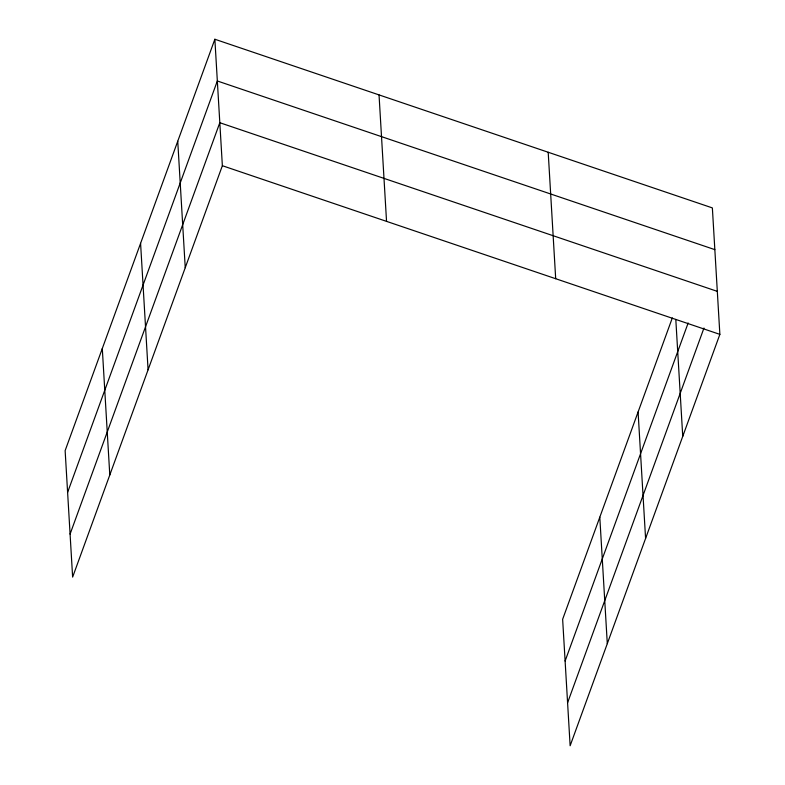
<?xml version="1.0" encoding="UTF-8"?>
<svg xmlns="http://www.w3.org/2000/svg" width="785" height="785" viewBox="0 0 785 785"><rect width="100%" height="100%" fill="white"/><g stroke="black" fill="none" stroke-linecap="round" stroke-linejoin="round"><path stroke-width="1.18" d="M214.864 39.25L65.135 450.629L72.632 577.093L222.361 165.713L214.864 39.25L712.368 207.907L719.865 334.371L570.136 745.75L562.639 619.286L672.323 317.925M67.608 492.362L217.337 80.983L714.841 249.64M70.081 534.094L219.81 122.715L717.313 291.372M565.112 661.019L688.151 322.978M567.584 702.752L703.968 328.042M222.361 165.713L719.865 334.371M675.807 319.436L682.744 436.362M638.087 411.997L645.584 538.461M599.799 517.187L607.296 643.651M548.195 152.251L555.692 278.714M379.037 94.906L386.544 221.37M177.744 141.241L185.24 267.705M140.584 243.34L148.08 369.804M102.295 348.53L109.792 474.994"/></g></svg>
